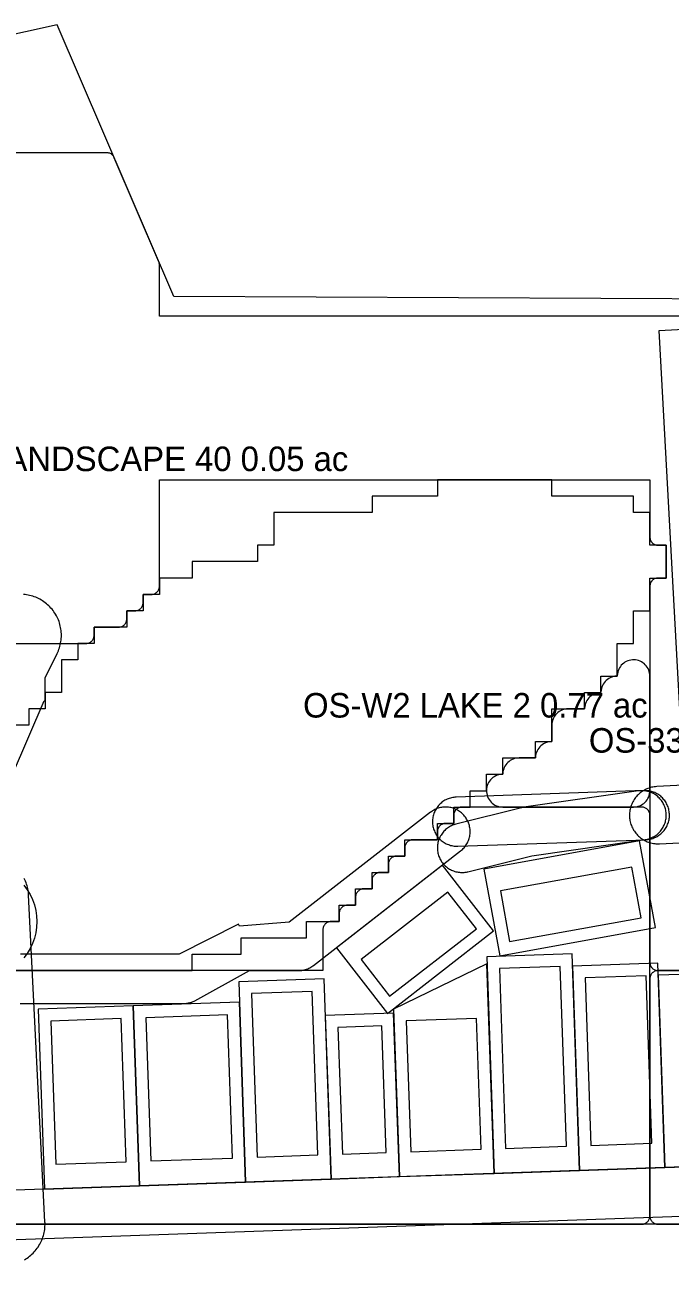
# Model space of a CAD drawing. Extents: x 32 to 940, y -21 to 684.
# Drawn here: x 463.5 to 542.5, y 414 to 565.6 of the extents above; entities that cross this region are included whole.
import ezdxf

# ---------------------------------------------------------------- set-up
doc = ezdxf.new("R2010")
doc.units = 0
for name, color, linetype, lineweight in [('BUILDING-APARTMENTS', 1, 'Continuous', 0), ('GREEN-LANDSCAPE', 3, 'Continuous', 0), ('PLOT', 4, 'Continuous', 0), ('ROAD-PRIMARY', 1, 'Continuous', 0), ('ROAD-SECONDARY', 1, 'Continuous', 0), ('ROAD-TERTIARY', 7, 'Continuous', 0), ('SITE-BOUNDARY', 7, 'Continuous', 0), ('TEXT-ZONE', 7, 'Continuous', 0), ('VILLA-HOUSE', 7, 'Continuous', 0), ('WATER', 5, 'Continuous', 0), ('ZONE-APARTMENTS', 1, 'Continuous', 0), ('ZONE-VILLAS', 2, 'Continuous', 0)]:
    doc.layers.add(name, color=color, linetype=linetype, lineweight=lineweight)

msp = doc.modelspace()

# ---------------------------------------------------------------- linework, layer by layer
at = {"layer": 'BUILDING-APARTMENTS'}
msp.add_lwpolyline([(544.13, 472.96), (541.12, 528.25), (568.77, 529.75), (571.78, 474.47)], close=True, dxfattribs=at)
at = {"layer": 'GREEN-LANDSCAPE'}
msp.add_lwpolyline([(520, 472.05), (520.01, 471.85), (520.03, 471.65), (520.07, 471.46), (520.14, 471.27), (520.22, 471.09), (520.32, 470.92), (520.44, 470.75), (520.57, 470.6), (520.71, 470.47), (520.87, 470.35), (521.04, 470.24), (521.22, 470.16), (521.41, 470.09), (521.6, 470.04), (521.8, 470.01), (522, 470), (538, 470), (538.2, 470.01), (538.39, 470.04), (538.58, 470.09), (538.77, 470.15), (538.94, 470.24), (539.11, 470.34), (539.27, 470.45), (539.41, 470.59), (539.55, 470.73), (539.66, 470.89), (539.76, 471.06), (539.85, 471.23), (539.91, 471.42), (539.96, 471.61), (539.99, 471.8), (540, 472), (540, 486), (539.99, 486.19), (539.96, 486.38), (539.92, 486.57), (539.85, 486.75), (539.77, 486.93), (539.67, 487.1), (539.56, 487.25), (539.43, 487.4), (539.29, 487.53), (539.14, 487.65), (538.97, 487.75), (538.8, 487.83), (538.62, 487.9), (538.43, 487.95), (538.24, 487.99), (538.05, 488), (537.86, 487.99), (537.66, 487.97), (537.48, 487.93), (537.29, 487.87), (537.11, 487.79), (536.95, 487.7), (536.79, 487.59), (536.64, 487.47), (536.5, 487.33), (536.38, 487.18), (536.28, 487.02), (536.19, 486.84), (536.11, 486.67), (536.06, 486.48), (536.02, 486.29), (536, 486.1), (536, 486), (535.9, 486), (535.71, 485.98), (535.51, 485.94), (535.33, 485.88), (535.14, 485.81), (534.97, 485.72), (534.81, 485.61), (534.66, 485.48), (534.52, 485.34), (534.39, 485.19), (534.28, 485.03), (534.19, 484.86), (534.12, 484.67), (534.06, 484.49), (534.02, 484.29), (534, 484.1), (534, 484), (533.9, 484), (533.71, 483.98), (533.51, 483.94), (533.33, 483.88), (533.14, 483.81), (532.97, 483.72), (532.81, 483.61), (532.66, 483.48), (532.52, 483.34), (532.39, 483.19), (532.28, 483.03), (532.19, 482.86), (532.12, 482.67), (532.06, 482.49), (532.02, 482.29), (532, 482.1), (532, 482), (531.95, 482), (530, 482), (529.8, 481.99), (529.61, 481.96), (529.42, 481.91), (529.23, 481.85), (529.06, 481.76), (528.89, 481.66), (528.73, 481.55), (528.59, 481.41), (528.45, 481.27), (528.34, 481.11), (528.24, 480.94), (528.15, 480.77), (528.09, 480.58), (528.04, 480.39), (528.01, 480.2), (528, 480), (528, 478.05), (528, 478), (527.9, 478), (527.71, 477.98), (527.51, 477.94), (527.33, 477.88), (527.14, 477.81), (526.97, 477.72), (526.81, 477.61), (526.66, 477.48), (526.52, 477.34), (526.39, 477.19), (526.28, 477.03), (526.19, 476.86), (526.12, 476.67), (526.06, 476.49), (526.02, 476.29), (526, 476.1), (526, 476), (525.95, 476), (524, 476), (523.81, 475.99), (523.62, 475.96), (523.44, 475.92), (523.26, 475.86), (523.08, 475.78), (522.92, 475.68), (522.76, 475.57), (522.62, 475.45), (522.49, 475.31), (522.37, 475.16), (522.27, 475), (522.18, 474.83), (522.11, 474.66), (522.06, 474.47), (522.02, 474.29), (522, 474.1), (522, 474), (521.9, 474), (521.7, 473.98), (521.51, 473.94), (521.32, 473.88), (521.13, 473.8), (520.96, 473.71), (520.79, 473.6), (520.64, 473.47), (520.5, 473.32), (520.38, 473.17), (520.27, 473), (520.18, 472.82), (520.1, 472.64), (520.05, 472.45), (520.02, 472.25)], close=True, dxfattribs=at)
at = {"layer": 'PLOT'}
for points in [[(538.73, 465.88), (519.69, 462.42), (521.62, 451.8), (540.67, 455.26)], [(514.63, 462.89), (501.65, 452.79), (507.89, 444.76), (520.87, 454.86)], [(520.95, 425.21), (531.4, 425.58), (530.47, 452.06), (520.03, 451.69)], [(509.35, 424.81), (520.95, 425.21), (520.06, 450.85), (508.63, 445.29)], [(531.4, 425.58), (541.84, 425.94), (540.97, 450.93), (530.52, 450.56)], [(490.54, 424.15), (500.99, 424.51), (500.13, 449), (489.69, 448.63)], [(541.84, 425.94), (552.29, 426.31), (551.47, 449.79), (541.02, 449.43)], [(477.55, 423.7), (490.54, 424.15), (489.78, 446.14), (476.78, 445.68)], [(465.94, 423.29), (477.55, 423.7), (476.78, 445.68), (465.17, 445.28)], [(500.99, 424.51), (509.35, 424.81), (508.65, 444.79), (500.29, 444.5)]]:
    msp.add_lwpolyline(points, close=True, dxfattribs=at)
at = {"layer": 'ROAD-PRIMARY'}
for points in [[(462, 473.98), (465.89, 483), (466, 483), (466, 485.81), (467.47, 488.76), (467.56, 488.94), (467.63, 489.11), (467.7, 489.29), (467.76, 489.48), (467.82, 489.66), (467.87, 489.85), (467.91, 490.03), (467.94, 490.22), (467.97, 490.41), (467.98, 490.61), (468, 490.8), (468, 490.99), (468, 491.18), (467.99, 491.37), (467.97, 491.57), (467.94, 491.76), (467.91, 491.95), (467.87, 492.13), (467.82, 492.32), (467.77, 492.5), (467.71, 492.69), (467.64, 492.87), (467.56, 493.04), (467.48, 493.22), (467.39, 493.39), (467.3, 493.56), (467.2, 493.72), (467.09, 493.88), (466.98, 494.03), (466.86, 494.18), (466.73, 494.33), (466.6, 494.47), (466.46, 494.61), (466.32, 494.74), (466.18, 494.86), (466.02, 494.98), (465.87, 495.1), (465.71, 495.2), (465.55, 495.3), (465.38, 495.4), (465.21, 495.49), (465.03, 495.57), (464.86, 495.64), (464.68, 495.71), (464.49, 495.77), (464.31, 495.83), (464.12, 495.87), (463.94, 495.91), (463.75, 495.94), (463.55, 495.97), (463.36, 495.99)], [(463.48, 414.66), (463.64, 414.75), (463.8, 414.86), (463.96, 414.97), (464.11, 415.09), (464.26, 415.21), (464.4, 415.34), (464.54, 415.47), (464.68, 415.61), (464.8, 415.75), (464.93, 415.9), (465.04, 416.06), (465.15, 416.21), (465.25, 416.38), (465.35, 416.54), (465.44, 416.71), (465.53, 416.88), (465.61, 417.06), (465.68, 417.24), (465.74, 417.42), (465.8, 417.6), (465.85, 417.79), (465.89, 417.97), (465.93, 418.16), (465.96, 418.35), (465.98, 418.55), (465.99, 418.74), (466, 418.93), (466, 419.12), (465.99, 419.25), (463.99, 459.25), (463.98, 459.44), (463.96, 459.63), (463.93, 459.82), (463.9, 460.01), (463.85, 460.2), (463.8, 460.38), (463.75, 460.57), (463.68, 460.75), (463.61, 460.93), (463.54, 461.11), (463.45, 461.28)], [(654, 419), (420, 419), (419.81, 419), (419.62, 418.99), (419.42, 418.97), (419.23, 418.94), (419.04, 418.91), (418.86, 418.87), (418.67, 418.82), (418.49, 418.76), (418.3, 418.7), (418.12, 418.63), (417.95, 418.56), (417.77, 418.48), (417.6, 418.39), (417.44, 418.29), (417.27, 418.19), (417.11, 418.08), (417.06, 418.04), (395.06, 402.04)]]:
    msp.add_lwpolyline(points, dxfattribs=at)
at = {"layer": 'ROAD-SECONDARY'}
msp.add_lwpolyline([(580.83, 474.5), (540.83, 472.5), (540.67, 472.48), (540.51, 472.47), (540.36, 472.44), (540.2, 472.41), (540.05, 472.37), (539.9, 472.32), (539.75, 472.27), (539.61, 472.21), (539.46, 472.14), (539.32, 472.07), (539.19, 471.99), (539.05, 471.91), (538.92, 471.82), (538.8, 471.72), (538.68, 471.62), (538.56, 471.51), (538.45, 471.4), (538.35, 471.28), (538.25, 471.16), (538.15, 471.04), (538.06, 470.91), (537.98, 470.77), (537.9, 470.63), (537.83, 470.49), (537.77, 470.35), (537.71, 470.2), (537.66, 470.05), (537.62, 469.9), (537.58, 469.75), (537.55, 469.6), (537.53, 469.44), (537.51, 469.28), (537.5, 469.12), (537.5, 468.97), (537.5, 468.81), (537.52, 468.65), (537.54, 468.5), (537.56, 468.34), (537.6, 468.19), (537.64, 468.04), (537.68, 467.88), (537.74, 467.74), (537.8, 467.59), (537.86, 467.45), (537.94, 467.31), (538.01, 467.17), (538.1, 467.04), (538.19, 466.91), (538.29, 466.79), (538.39, 466.67), (538.5, 466.55), (538.61, 466.44), (538.73, 466.34), (538.85, 466.24), (538.98, 466.14), (539.11, 466.06), (539.24, 465.97), (539.38, 465.9), (539.52, 465.83), (539.66, 465.76), (539.81, 465.71), (539.96, 465.66), (540.11, 465.61), (540.27, 465.58), (540.42, 465.55), (540.58, 465.53), (540.73, 465.51), (540.89, 465.5), (541.05, 465.5), (541.17, 465.5), (581.17, 467.5)], dxfattribs=at)
at = {"layer": 'ROAD-TERTIARY'}
for points in [[(516.51, 465.21), (539.49, 466.01), (539.64, 466.02), (539.78, 466.04), (539.92, 466.06), (540.07, 466.09), (540.21, 466.12), (540.34, 466.17), (540.48, 466.22), (540.61, 466.27), (540.74, 466.33), (540.87, 466.4), (540.99, 466.48), (541.11, 466.56), (541.23, 466.64), (541.34, 466.73), (541.45, 466.83), (541.55, 466.93), (541.65, 467.04), (541.74, 467.15), (541.83, 467.26), (541.91, 467.38), (541.99, 467.51), (542.05, 467.63), (542.12, 467.76), (542.17, 467.9), (542.23, 468.03), (542.27, 468.17), (542.31, 468.31), (542.34, 468.45), (542.36, 468.59), (542.38, 468.74), (542.39, 468.88), (542.39, 469.03), (542.38, 469.17), (542.37, 469.31), (542.36, 469.46), (542.33, 469.6), (542.3, 469.74), (542.26, 469.88), (542.22, 470.02), (542.16, 470.15), (542.11, 470.28), (542.04, 470.41), (541.97, 470.54), (541.89, 470.66), (541.81, 470.78), (541.72, 470.89), (541.63, 471), (541.53, 471.11), (541.43, 471.21), (541.32, 471.31), (541.21, 471.4), (541.09, 471.48), (540.97, 471.56), (540.85, 471.63), (540.72, 471.7), (540.59, 471.76), (540.45, 471.82), (540.32, 471.86), (540.18, 471.91), (540.04, 471.94), (539.89, 471.97), (539.75, 471.99), (539.61, 472), (539.46, 472.01), (539.32, 472.01), (539.28, 472.01), (516.3, 471.21), (516.15, 471.2), (516.01, 471.18), (515.87, 471.16), (515.73, 471.13), (515.59, 471.1), (515.45, 471.05), (515.31, 471), (515.18, 470.95), (515.05, 470.88), (514.92, 470.82), (514.8, 470.74), (514.68, 470.66), (514.56, 470.58), (514.45, 470.49), (514.34, 470.39), (514.24, 470.29), (514.14, 470.18), (514.05, 470.07), (513.96, 469.95), (513.88, 469.83), (513.81, 469.71), (513.74, 469.58), (513.67, 469.45), (513.62, 469.32), (513.57, 469.19), (513.52, 469.05), (513.49, 468.91), (513.46, 468.77), (513.43, 468.62), (513.42, 468.48), (513.41, 468.34), (513.4, 468.19), (513.41, 468.05), (513.42, 467.9), (513.44, 467.76), (513.46, 467.62), (513.49, 467.48), (513.53, 467.34), (513.58, 467.2), (513.63, 467.07), (513.69, 466.94), (513.75, 466.81), (513.82, 466.68), (513.9, 466.56), (513.98, 466.44), (514.07, 466.32), (514.16, 466.21), (514.26, 466.11), (514.36, 466.01), (514.47, 465.91), (514.59, 465.82), (514.7, 465.74), (514.82, 465.66), (514.95, 465.58), (515.08, 465.52), (515.21, 465.46), (515.34, 465.4), (515.48, 465.36), (515.62, 465.31), (515.75, 465.28), (515.9, 465.25), (516.04, 465.23), (516.18, 465.22), (516.33, 465.21), (516.47, 465.21)], [(517.12, 462), (517.27, 462.01), (517.41, 462.03), (517.55, 462.05), (517.69, 462.08), (517.73, 462.09), (525.57, 464.05), (539.42, 466.03), (539.57, 466.05), (539.71, 466.08), (539.85, 466.12), (539.99, 466.17), (540.12, 466.22), (540.25, 466.27), (540.38, 466.34), (540.51, 466.41), (540.63, 466.48), (540.75, 466.56), (540.87, 466.65), (540.98, 466.74), (541.08, 466.84), (541.18, 466.94), (541.28, 467.05), (541.37, 467.16), (541.46, 467.28), (541.54, 467.4), (541.61, 467.52), (541.68, 467.65), (541.74, 467.78), (541.8, 467.92), (541.85, 468.05), (541.89, 468.19), (541.92, 468.33), (541.95, 468.47), (541.98, 468.61), (541.99, 468.76), (542, 468.9), (542, 469.05), (541.99, 469.19), (541.98, 469.33), (541.96, 469.48), (541.93, 469.62), (541.9, 469.76), (541.86, 469.9), (541.82, 470.04), (541.76, 470.17), (541.7, 470.3), (541.64, 470.43), (541.57, 470.56), (541.49, 470.68), (541.4, 470.8), (541.31, 470.91), (541.22, 471.02), (541.12, 471.12), (541.01, 471.22), (540.91, 471.32), (540.79, 471.41), (540.67, 471.49), (540.55, 471.57), (540.43, 471.64), (540.3, 471.7), (540.17, 471.76), (540.03, 471.82), (539.9, 471.86), (539.76, 471.9), (539.62, 471.94), (539.48, 471.96), (539.33, 471.98), (539.19, 471.99), (539.04, 472), (538.9, 472), (538.75, 471.99), (538.61, 471.98), (524.58, 469.97), (524.27, 469.91), (516.27, 467.91), (516.13, 467.87), (516, 467.83), (515.86, 467.77), (515.73, 467.72), (515.6, 467.65), (515.47, 467.58), (515.35, 467.51), (515.23, 467.42), (515.12, 467.34), (515.01, 467.24), (514.9, 467.14), (514.8, 467.04), (514.71, 466.93), (514.62, 466.82), (514.53, 466.7), (514.45, 466.58), (514.38, 466.46), (514.31, 466.33), (514.25, 466.2), (514.2, 466.06), (514.15, 465.93), (514.11, 465.79), (514.07, 465.65), (514.04, 465.51), (514.02, 465.37), (514.01, 465.22), (514, 465.08), (514, 464.93), (514.01, 464.79), (514.02, 464.64), (514.04, 464.5), (514.07, 464.36), (514.1, 464.22), (514.14, 464.08), (514.19, 463.94), (514.25, 463.81), (514.31, 463.68), (514.37, 463.55), (514.45, 463.43), (514.52, 463.31), (514.61, 463.19), (514.7, 463.07), (514.79, 462.97), (514.89, 462.86), (515, 462.76), (515.11, 462.67), (515.22, 462.58), (515.34, 462.5), (515.47, 462.42), (515.59, 462.35), (515.72, 462.29), (515.85, 462.23), (515.99, 462.18), (516.12, 462.13), (516.26, 462.09), (516.4, 462.06), (516.54, 462.04), (516.69, 462.02), (516.83, 462), (516.98, 462)]]:
    msp.add_lwpolyline(points, close=True, dxfattribs=at)
for points in [[(462.96, 446), (483, 446), (483.14, 446), (483.29, 446.01), (483.43, 446.03), (483.57, 446.06), (483.71, 446.09), (483.86, 446.12), (483.99, 446.17), (484.13, 446.22), (484.26, 446.28), (484.34, 446.32), (491, 450), (497, 450), (497.14, 450), (497.29, 450.01), (497.43, 450.03), (497.57, 450.06), (497.71, 450.09), (497.86, 450.12), (497.99, 450.17), (498.13, 450.22), (498.26, 450.28), (498.39, 450.34), (498.52, 450.41), (498.64, 450.49), (498.76, 450.57), (498.84, 450.63), (516.84, 464.63), (516.95, 464.72), (517.06, 464.82), (517.16, 464.92), (517.26, 465.03), (517.35, 465.14), (517.44, 465.25), (517.52, 465.37), (517.6, 465.5), (517.67, 465.62), (517.73, 465.75), (517.79, 465.89), (517.84, 466.02), (517.88, 466.16), (517.92, 466.3), (517.95, 466.44), (517.97, 466.58), (517.99, 466.73), (518, 466.87), (518, 467.01), (518, 467.16), (517.99, 467.3), (517.97, 467.45), (517.94, 467.59), (517.91, 467.73), (517.87, 467.87), (517.83, 468.01), (517.77, 468.14), (517.72, 468.27), (517.65, 468.4), (517.58, 468.53), (517.5, 468.65), (517.42, 468.77), (517.33, 468.88), (517.24, 469), (517.14, 469.1), (517.04, 469.2), (516.93, 469.3), (516.82, 469.39), (516.7, 469.47), (516.58, 469.55), (516.46, 469.62), (516.33, 469.69), (516.2, 469.75), (516.06, 469.81), (515.93, 469.85), (515.79, 469.89), (515.65, 469.93), (515.51, 469.96), (515.36, 469.98), (515.22, 469.99), (515.08, 470), (514.93, 470), (514.79, 469.99), (514.64, 469.98), (514.5, 469.96), (514.36, 469.93), (514.22, 469.9), (514.08, 469.86), (513.94, 469.81), (513.81, 469.75), (513.68, 469.69), (513.55, 469.63), (513.42, 469.55), (513.3, 469.47), (513.19, 469.39), (513.16, 469.37), (495.85, 455.91), (489.79, 455.42), (489.66, 455.68), (482.4, 452), (463, 452)], [(659.82, 430.04), (452.95, 422.82)], [(453.16, 416.82), (660.03, 424.04)]]:
    msp.add_lwpolyline(points, dxfattribs=at)
at = {"layer": 'SITE-BOUNDARY'}
msp.add_lwpolyline([(551.39, 532.09), (481.76, 532.41), (481.76, 532.41), (481.75, 532.41), (481.74, 532.42), (467.48, 565.63), (459.7, 563.93)], dxfattribs=at)
at = {"layer": 'VILLA-HOUSE'}
for points in [[(537.79, 462.66), (521.7, 459.74), (522.83, 453.54), (538.92, 456.47)], [(515.29, 459.6), (504.67, 451.34), (508.15, 446.87), (518.77, 455.12)], [(522.35, 428.26), (529.79, 428.52), (529.03, 450.51), (521.58, 450.25)], [(532.79, 428.63), (540.24, 428.89), (539.52, 449.37), (532.08, 449.11)], [(491.94, 427.2), (499.39, 427.46), (498.69, 447.45), (491.24, 447.19)], [(478.94, 426.75), (488.94, 427.09), (488.33, 444.58), (478.33, 444.23)], [(467.33, 426.34), (475.94, 426.64), (475.33, 444.13), (466.72, 443.83)], [(502.38, 427.56), (507.74, 427.75), (507.2, 443.24), (501.84, 443.05)], [(510.74, 427.86), (519.35, 428.16), (518.79, 444.15), (510.18, 443.85)]]:
    msp.add_lwpolyline(points, close=True, dxfattribs=at)
at = {"layer": 'WATER'}
for points in [[(461.9, 450), (484, 450), (484, 452), (490, 452), (490, 454), (498, 454), (498, 456), (501.98, 456), (502, 456), (502, 456.02), (502, 458), (503.98, 458), (504, 458), (504, 458.02), (504, 460), (505.98, 460), (506, 460), (506, 460.02), (506, 462), (507.98, 462), (508, 462), (508, 462.02), (508, 464), (509.98, 464), (510, 464), (510, 464.02), (510, 466), (513.98, 466), (514, 466), (514, 466.02), (514, 468), (515.98, 468), (516, 468), (516, 468.02), (516, 470), (518, 470), (518, 472), (520, 472), (520, 474), (522, 474), (522, 476), (526, 476), (526, 478), (528, 478), (528, 482), (532, 482), (532, 484), (534, 484), (534, 486), (536, 486), (536, 490), (538, 490), (538, 494), (540, 494), (540, 498), (541.98, 498), (542, 498), (542, 498.02), (542, 501.98), (542, 502), (541.98, 502), (540, 502), (540, 506), (538, 506), (538, 508), (528, 508), (528, 510), (514, 510), (514, 508), (506, 508), (506, 506), (494, 506), (494, 502), (492, 502), (492, 500), (484, 500), (484, 498), (480, 498), (480, 496), (478.02, 496), (478, 496), (478, 495.98), (478, 494), (476.02, 494), (476, 494), (476, 493.98), (476, 492), (472.02, 492), (472, 492), (472, 491.98), (472, 490), (470, 490), (470, 488), (468, 488), (468, 484), (466, 484), (466, 482), (464, 482), (464, 480), (462, 480)], [(463.41, 460.44), (463.82, 459.89), (464.17, 459.3), (464.47, 458.68), (464.7, 458.03), (464.87, 457.37), (464.97, 456.69), (465, 456), (464.97, 455.31), (464.87, 454.63), (464.7, 453.97), (464.47, 453.32), (464.17, 452.7), (463.82, 452.11), (463.41, 451.56)]]:
    msp.add_lwpolyline(points, dxfattribs=at)
at = {"layer": 'ZONE-APARTMENTS'}
for points in [[(559.98, 530), (480.02, 530), (480, 530), (480, 530.02), (480, 536.28), (479.99, 536.38), (479.98, 536.48), (479.95, 536.58), (479.92, 536.67), (474.46, 549.39), (474.41, 549.48), (474.36, 549.56), (474.3, 549.64), (474.24, 549.71), (474.17, 549.78), (474.09, 549.84), (474, 549.88), (473.92, 549.93), (473.82, 549.96), (473.73, 549.98), (473.63, 550), (473.54, 550), (461, 550)], [(441, 490), (471, 490), (471.1, 490), (471.2, 490.02), (471.29, 490.04), (471.38, 490.08), (471.47, 490.12), (471.56, 490.17), (471.63, 490.23), (471.71, 490.29), (471.77, 490.37), (471.83, 490.44), (471.88, 490.53), (471.92, 490.62), (471.96, 490.71), (471.98, 490.8), (472, 490.9), (472, 491), (472, 491.98), (472, 492), (472.02, 492), (475, 492), (475.1, 492), (475.2, 492.02), (475.29, 492.04), (475.38, 492.08), (475.47, 492.12), (475.56, 492.17), (475.63, 492.23), (475.71, 492.29), (475.77, 492.37), (475.83, 492.44), (475.88, 492.53), (475.92, 492.62), (475.96, 492.71), (475.98, 492.8), (476, 492.9), (476, 493), (476, 493.98), (476, 494), (476.02, 494), (477, 494), (477.1, 494), (477.2, 494.02), (477.29, 494.04), (477.38, 494.08), (477.47, 494.12), (477.56, 494.17), (477.63, 494.23), (477.71, 494.29), (477.77, 494.37), (477.83, 494.44), (477.88, 494.53), (477.92, 494.62), (477.96, 494.71), (477.98, 494.8), (478, 494.9), (478, 495), (478, 495.98), (478, 496), (478.02, 496), (479, 496), (479.1, 496), (479.2, 496.02), (479.29, 496.04), (479.38, 496.08), (479.47, 496.12), (479.56, 496.17), (479.63, 496.23), (479.71, 496.29), (479.77, 496.37), (479.83, 496.44), (479.88, 496.53), (479.92, 496.62), (479.96, 496.71), (479.98, 496.8), (480, 496.9), (480, 497), (480, 509.98), (480, 510), (480.02, 510), (539.98, 510), (540, 510), (540, 509.98), (540, 503), (540, 502.9), (540.02, 502.8), (540.04, 502.71), (540.08, 502.62), (540.12, 502.53), (540.17, 502.44), (540.23, 502.37), (540.29, 502.29), (540.37, 502.23), (540.44, 502.17), (540.53, 502.12), (540.62, 502.08), (540.71, 502.04), (540.8, 502.02), (540.9, 502), (541, 502), (541.98, 502), (542, 502), (542, 501.98), (542, 498.02), (542, 498), (541.98, 498), (541, 498), (540.9, 498), (540.8, 497.98), (540.71, 497.96), (540.62, 497.92), (540.53, 497.88), (540.44, 497.83), (540.37, 497.77), (540.29, 497.71), (540.23, 497.63), (540.17, 497.56), (540.12, 497.47), (540.08, 497.38), (540.04, 497.29), (540.02, 497.2), (540, 497.1), (540, 497), (540, 451), (540, 450.9), (540.02, 450.8), (540.04, 450.71), (540.08, 450.62), (540.12, 450.53), (540.17, 450.44), (540.23, 450.37), (540.29, 450.29), (540.37, 450.23), (540.44, 450.17), (540.53, 450.12), (540.62, 450.08), (540.71, 450.04), (540.8, 450.02), (540.9, 450), (541, 450), (619, 450)]]:
    msp.add_lwpolyline(points, dxfattribs=at)
at = {"layer": 'ZONE-VILLAS'}
for points in [[(433.16, 419), (539, 419), (539.1, 419), (539.2, 419.02), (539.29, 419.04), (539.38, 419.08), (539.47, 419.12), (539.56, 419.17), (539.63, 419.23), (539.71, 419.29), (539.77, 419.37), (539.83, 419.44), (539.88, 419.53), (539.92, 419.62), (539.96, 419.71), (539.98, 419.8), (540, 419.9), (540, 420), (540, 469), (540, 469.1), (539.98, 469.2), (539.96, 469.29), (539.92, 469.38), (539.88, 469.47), (539.83, 469.56), (539.77, 469.63), (539.71, 469.71), (539.63, 469.77), (539.56, 469.83), (539.47, 469.88), (539.38, 469.92), (539.29, 469.96), (539.2, 469.98), (539.1, 470), (539, 470), (517, 470), (516.9, 470), (516.8, 469.98), (516.71, 469.96), (516.62, 469.92), (516.53, 469.88), (516.44, 469.83), (516.37, 469.77), (516.29, 469.71), (516.23, 469.63), (516.17, 469.56), (516.12, 469.47), (516.08, 469.38), (516.04, 469.29), (516.02, 469.2), (516, 469.1), (516, 469), (516, 468.02), (516, 468), (515.98, 468), (515, 468), (514.9, 468), (514.8, 467.98), (514.71, 467.96), (514.62, 467.92), (514.53, 467.88), (514.44, 467.83), (514.37, 467.77), (514.29, 467.71), (514.23, 467.63), (514.17, 467.56), (514.12, 467.47), (514.08, 467.38), (514.04, 467.29), (514.02, 467.2), (514, 467.1), (514, 467), (514, 466.02), (514, 466), (513.98, 466), (511, 466), (510.9, 466), (510.8, 465.98), (510.71, 465.96), (510.62, 465.92), (510.53, 465.88), (510.44, 465.83), (510.37, 465.77), (510.29, 465.71), (510.23, 465.63), (510.17, 465.56), (510.12, 465.47), (510.08, 465.38), (510.04, 465.29), (510.02, 465.2), (510, 465.1), (510, 465), (510, 464.02), (510, 464), (509.98, 464), (509, 464), (508.9, 464), (508.8, 463.98), (508.71, 463.96), (508.62, 463.92), (508.53, 463.88), (508.44, 463.83), (508.37, 463.77), (508.29, 463.71), (508.23, 463.63), (508.17, 463.56), (508.12, 463.47), (508.08, 463.38), (508.04, 463.29), (508.02, 463.2), (508, 463.1), (508, 463), (508, 462.02), (508, 462), (507.98, 462), (507, 462), (506.9, 462), (506.8, 461.98), (506.71, 461.96), (506.62, 461.92), (506.53, 461.88), (506.44, 461.83), (506.37, 461.77), (506.29, 461.71), (506.23, 461.63), (506.17, 461.56), (506.12, 461.47), (506.08, 461.38), (506.04, 461.29), (506.02, 461.2), (506, 461.1), (506, 461), (506, 460.02), (506, 460), (505.98, 460), (505, 460), (504.9, 460), (504.8, 459.98), (504.71, 459.96), (504.62, 459.92), (504.53, 459.88), (504.44, 459.83), (504.37, 459.77), (504.29, 459.71), (504.23, 459.63), (504.17, 459.56), (504.12, 459.47), (504.08, 459.38), (504.04, 459.29), (504.02, 459.2), (504, 459.1), (504, 459), (504, 458.02), (504, 458), (503.98, 458), (503, 458), (502.9, 458), (502.8, 457.98), (502.71, 457.96), (502.62, 457.92), (502.53, 457.88), (502.44, 457.83), (502.37, 457.77), (502.29, 457.71), (502.23, 457.63), (502.17, 457.56), (502.12, 457.47), (502.08, 457.38), (502.04, 457.29), (502.02, 457.2), (502, 457.1), (502, 457), (502, 456.02), (502, 456), (501.98, 456), (501, 456), (500.9, 456), (500.8, 455.98), (500.71, 455.96), (500.62, 455.92), (500.53, 455.88), (500.44, 455.83), (500.37, 455.77), (500.29, 455.71), (500.23, 455.63), (500.17, 455.56), (500.12, 455.47), (500.08, 455.38), (500.04, 455.29), (500.02, 455.2), (500, 455.1), (500, 455), (500, 450.02), (500, 450), (499.98, 450), (462.31, 450)], [(676.65, 450), (541, 450), (540.9, 450), (540.8, 449.98), (540.71, 449.96), (540.62, 449.92), (540.53, 449.88), (540.44, 449.83), (540.37, 449.77), (540.29, 449.71), (540.23, 449.63), (540.17, 449.56), (540.12, 449.47), (540.08, 449.38), (540.04, 449.29), (540.02, 449.2), (540, 449.1), (540, 449), (540, 420), (540, 419.9), (540.02, 419.8), (540.04, 419.71), (540.08, 419.62), (540.12, 419.53), (540.17, 419.44), (540.23, 419.37), (540.29, 419.29), (540.37, 419.23), (540.44, 419.17), (540.53, 419.12), (540.62, 419.08), (540.71, 419.04), (540.8, 419.02), (540.9, 419), (541, 419), (653.98, 419)]]:
    msp.add_lwpolyline(points, dxfattribs=at)

# ---------------------------------------------------------------- texts
at = {"layer": 'TEXT-ZONE'}
for s, p in [('OS-40 LANDSCAPE 40 0.05 ac', (446.23, 511.07)), ('OS-W2 LAKE 2 0.77 ac', (497.57, 480.94)), ('OS-33 LANDSCAPE 33 0.05 ac', (532.53, 476.65))]:
    msp.add_text(s, height=3, dxfattribs=at).set_placement(p)

doc.saveas('drawing.dxf')
